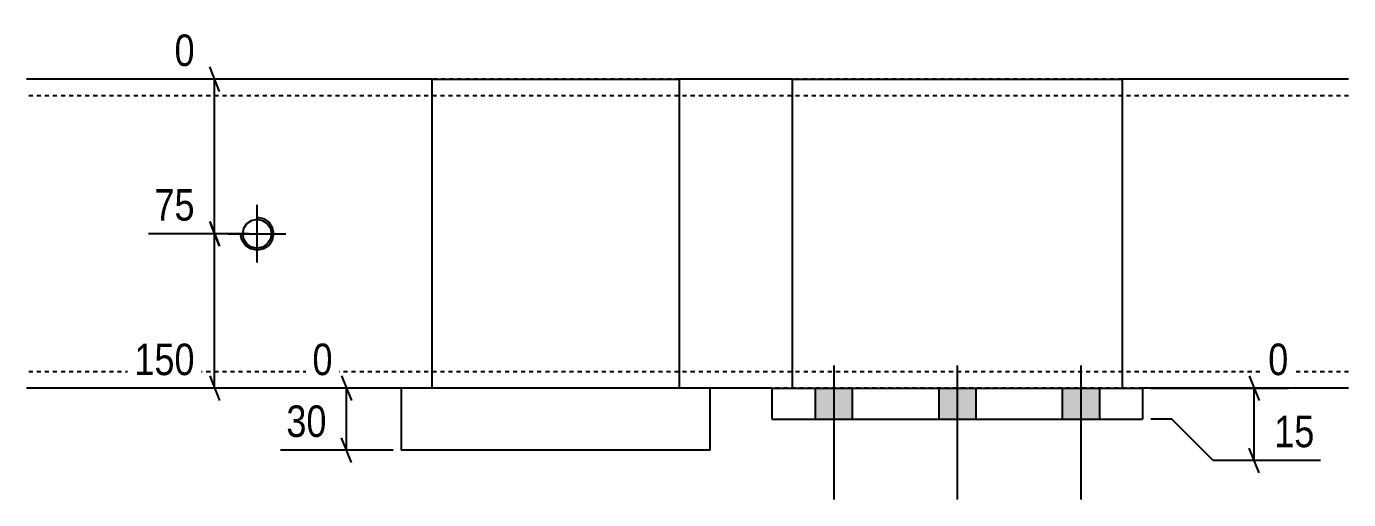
# Model space of a CAD drawing. Header units: millimetres. Extents: x 7 to 46952, y 6 to 1565.
# Drawn here: x 22808 to 23450, y 6 to 235 of the extents above; entities that cross this region are included whole.
import ezdxf

# ---------------------------------------------------------------- set-up
doc = ezdxf.new("R2010")
doc.units = ezdxf.units.MM
doc.linetypes.add('DXK_LINE_DOT2', pattern=[3.9198, 1.9599, -1.9599])
doc.layers.add('MÅLSÆTNING', color=7, linetype='Continuous')
doc.layers.add('STÅL', color=7, linetype='Continuous')
doc.styles.add('Arial Narrow', font='ARIALN.TTF', dxfattribs={"height": 0.2})

msp = doc.modelspace()

# ---------------------------------------------------------------- hatches: boundary and pattern name
at = {"layer": 'STÅL', "linetype": 'Continuous'}
for points in [[(23191.43, 44.6), (23209.43, 44.6), (23209.43, 59.6), (23191.43, 59.6)], [(23191.43, 44.6), (23209.43, 44.6), (23209.43, 59.6), (23191.43, 59.6)], [(23251.43, 44.6), (23269.43, 44.6), (23269.43, 59.6), (23251.43, 59.6)], [(23251.43, 44.6), (23269.43, 44.6), (23269.43, 59.6), (23251.43, 59.6)], [(23311.43, 44.6), (23329.43, 44.6), (23329.43, 59.6), (23311.43, 59.6)], [(23311.43, 44.6), (23329.43, 44.6), (23329.43, 59.6), (23311.43, 59.6)]]:
    msp.add_hatch(color=96, dxfattribs=at).paths.add_polyline_path(points)

# ---------------------------------------------------------------- linework, layer by layer
at = {"layer": 'MÅLSÆTNING', "color": 7, "linetype": 'Continuous'}
for p, q in [((22902.22, 203.6), (22897.42, 215.6)), ((22906.43, 209.6), (22877.44, 209.6)), ((22899.82, 134.6), (22899.82, 209.6)), ((22897.42, 140.6), (22902.22, 128.6)), ((22902.22, 128.6), (22897.42, 140.6)), ((22916.43, 134.6), (22867.69, 134.6)), ((22916.43, 134.6), (22867.69, 134.6)), ((22899.82, 59.6), (22899.82, 134.6)), ((22897.42, 65.6), (22902.22, 53.6)), ((22961.48, 65.6), (22966.28, 53.6)), ((23402.23, 65.6), (23407.03, 53.6)), ((22986.43, 59.6), (22947.33, 59.6)), ((22963.88, 29.6), (22963.88, 59.6)), ((23354.43, 59.6), (23421.18, 59.6)), ((23404.63, 24.6), (23404.63, 59.6)), ((23364.63, 44.6), (23354.43, 44.6)), ((23384.63, 24.6), (23364.63, 44.6)), ((22966.28, 23.6), (22961.48, 35.6)), ((22986.43, 29.6), (22931.75, 29.6)), ((23407.03, 18.6), (23402.23, 30.6)), ((23436.76, 24.6), (23384.63, 24.6))]:
    msp.add_line(p, q, dxfattribs=at)
at = {"layer": 'STÅL', "color": 2, "linetype": 'Continuous'}
for p, q in [((23005.43, 209.6), (22808.43, 209.6)), ((23005.43, 59.6), (23005.43, 209.6)), ((23005.43, 209.6), (23125.43, 209.6)), ((23180.43, 209.6), (23125.43, 209.6)), ((23125.43, 209.6), (23125.43, 59.6)), ((23180.43, 59.6), (23180.43, 209.6)), ((23180.43, 209.6), (23340.43, 209.6)), ((23450.43, 209.6), (23340.43, 209.6)), ((23340.43, 209.6), (23340.43, 59.6)), ((22990.43, 59.6), (22808.43, 59.6)), ((23140.43, 59.6), (22990.43, 59.6)), ((22990.43, 59.6), (22990.43, 29.6)), ((23140.43, 29.6), (23140.43, 59.6)), ((23170.43, 59.6), (23140.43, 59.6)), ((23170.43, 59.6), (23350.43, 59.6)), ((23170.43, 59.6), (23170.43, 44.6)), ((23450.43, 59.6), (23350.43, 59.6)), ((23350.43, 59.6), (23350.43, 44.6)), ((23170.43, 44.6), (23350.43, 44.6)), ((23140.43, 29.6), (22990.43, 29.6))]:
    msp.add_line(p, q, dxfattribs=at)
at = {"layer": 'STÅL', "color": 7, "linetype": 'DXK_LINE_DOT2'}
for p, q in [((23125.43, 209.6), (23005.43, 209.6)), ((23005.43, 59.6), (23005.43, 209.6)), ((23125.43, 209.6), (23125.43, 59.6)), ((23340.43, 209.6), (23180.43, 209.6)), ((23180.43, 59.6), (23180.43, 209.6)), ((23340.43, 209.6), (23340.43, 59.6)), ((23450.43, 201.6), (22808.43, 201.6)), ((23450.43, 67.6), (22808.43, 67.6)), ((23140.43, 59.6), (22990.43, 59.6)), ((23350.43, 59.6), (23170.43, 59.6))]:
    msp.add_line(p, q, dxfattribs=at)
at = {"layer": 'STÅL', "color": 96, "linetype": 'Continuous'}
for p, q in [((22920.43, 120.6), (22920.43, 148.6)), ((22917.75, 141.07), (22920.43, 141.6)), ((22920.43, 142.6), (22920.43, 142.6)), ((22920.43, 142.6), (22923.49, 141.99)), ((22920.43, 141.6), (22920.43, 141.6)), ((22920.43, 141.6), (22923.11, 141.07)), ((22923.49, 141.99), (22926.09, 140.26)), ((22913.43, 134.6), (22913.96, 137.28)), ((22913.96, 137.28), (22915.48, 139.55)), ((22915.48, 139.55), (22917.75, 141.07)), ((22923.11, 141.07), (22925.38, 139.55)), ((22925.38, 139.55), (22926.9, 137.28)), ((22926.09, 140.26), (22927.82, 137.66)), ((22926.9, 137.28), (22927.43, 134.6)), ((22927.82, 137.66), (22928.43, 134.6)), ((22906.43, 134.6), (22934.43, 134.6)), ((22913.04, 131.54), (22912.43, 134.6)), ((22912.43, 134.6), (22912.43, 134.6)), ((22914.77, 128.94), (22913.04, 131.54)), ((22913.96, 131.92), (22913.43, 134.6)), ((22913.43, 134.6), (22913.43, 134.6)), ((22915.48, 129.65), (22913.96, 131.92)), ((22917.37, 127.21), (22914.77, 128.94)), ((22917.75, 128.13), (22915.48, 129.65)), ((22925.38, 129.65), (22923.11, 128.13)), ((22926.09, 128.94), (22923.49, 127.21)), ((22926.9, 131.92), (22925.38, 129.65)), ((22927.82, 131.54), (22926.09, 128.94)), ((22927.43, 134.6), (22926.9, 131.92)), ((22927.43, 134.6), (22927.43, 134.6)), ((22928.43, 134.6), (22927.82, 131.54)), ((22928.43, 134.6), (22928.43, 134.6)), ((22920.43, 126.6), (22917.37, 127.21)), ((22920.43, 127.6), (22917.75, 128.13)), ((22923.11, 128.13), (22920.43, 127.6)), ((22920.43, 127.6), (22920.43, 127.6)), ((22923.49, 127.21), (22920.43, 126.6)), ((22920.43, 126.6), (22920.43, 126.6)), ((23200.43, 70.6), (23200.43, 5.6)), ((23200.43, 70.6), (23200.43, 5.6)), ((23260.43, 70.6), (23260.43, 5.6)), ((23260.43, 70.6), (23260.43, 5.6)), ((23320.43, 70.6), (23320.43, 5.6)), ((23320.43, 70.6), (23320.43, 5.6)), ((23191.43, 59.6), (23191.43, 44.6)), ((23191.43, 59.6), (23191.43, 44.6)), ((23209.43, 59.6), (23209.43, 44.6)), ((23209.43, 59.6), (23209.43, 44.6)), ((23251.43, 59.6), (23251.43, 44.6)), ((23251.43, 59.6), (23251.43, 44.6)), ((23269.43, 59.6), (23269.43, 44.6)), ((23269.43, 59.6), (23269.43, 44.6)), ((23311.43, 59.6), (23311.43, 44.6)), ((23311.43, 59.6), (23311.43, 44.6)), ((23329.43, 59.6), (23329.43, 44.6)), ((23329.43, 59.6), (23329.43, 44.6))]:
    msp.add_line(p, q, dxfattribs=at)

# ---------------------------------------------------------------- next in the draw order: wipeouts: each hides what was drawn before it
at = {"color": 0, "linetype": 'Continuous'}
for points in [[(22893.3, 212.8), (22893.3, 235.2), (22877.15, 235.2), (22877.15, 212.8)], [(22893.3, 137.8), (22893.3, 160.2), (22867.4, 160.2), (22867.4, 137.8)], [(22960.28, 62.8), (22960.28, 85.2), (22944.13, 85.2), (22944.13, 62.8)], [(23424.38, 62.8), (23424.38, 85.2), (23408.23, 85.2), (23408.23, 62.8)], [(22957.36, 32.8), (22957.36, 55.2), (22931.46, 55.2), (22931.46, 32.8)], [(23437.04, 27.8), (23437.04, 50.2), (23411.14, 50.2), (23411.14, 27.8)]]:
    msp.add_wipeout(points, dxfattribs=at).dxf.layer = 'MÅLSÆTNING'

# ---------------------------------------------------------------- next in the draw order: linework, layer by layer
at = {"layer": 'MÅLSÆTNING', "color": 7, "linetype": 'Continuous'}
msp.add_line((22986.43, 59.6), (22857.94, 59.6), dxfattribs=at)

# ---------------------------------------------------------------- next in the draw order: texts
at = {"layer": 'MÅLSÆTNING', "color": 3, "linetype": 'Continuous', "style": 'Arial Narrow'}
for s, height, p in [('0', 15.27, (22880.35, 216)), ('75', 15.271, (22870.6, 141)), ('0', 15.27, (22947.33, 66)), ('0', 15.27, (23411.43, 66)), ('30', 15.271, (22934.66, 36)), ('15', 15.271, (23414.34, 31))]:
    msp.add_text(s, height=height, dxfattribs=at).set_placement(p)

# ---------------------------------------------------------------- next in the draw order: wipeouts: each hides what was drawn before it
at = {"color": 0, "linetype": 'Continuous'}
msp.add_wipeout([(22893.3, 62.8), (22893.3, 85.2), (22857.65, 85.2), (22857.65, 62.8)], dxfattribs=at).dxf.layer = 'MÅLSÆTNING'

# ---------------------------------------------------------------- next in the draw order: texts
at = {"layer": 'MÅLSÆTNING', "color": 3, "linetype": 'Continuous', "style": 'Arial Narrow'}
msp.add_text('150', height=15.271, dxfattribs=at).set_placement((22860.85, 66))

doc.saveas('drawing.dxf')
